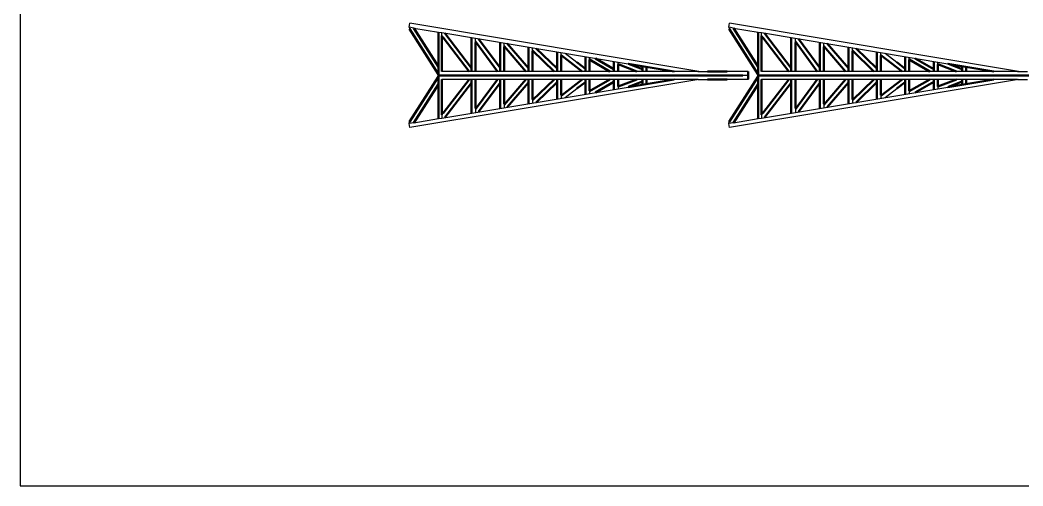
# Model space of a CAD drawing. Header units: centimetres. Extents: x 101 to 201, y 97 to 167.
# Drawn here: x 100.86 to 117.89, y 97.08 to 104.98 of the extents above; entities that cross this region are included whole.
import ezdxf

# ---------------------------------------------------------------- set-up
doc = ezdxf.new("R2010")
doc.units = ezdxf.units.CM
for name, color, linetype in [('corte', 1, 'Continuous'), ('grabado', 5, 'Continuous'), ('modulos alternativos', 10, 'Continuous')]:
    doc.layers.add(name, color=color, linetype=linetype)

msp = doc.modelspace()

# ---------------------------------------------------------------- linework, layer by layer
at = {"layer": 'corte'}
for p, q in [((107.464, 104.858), (107.476, 104.925)), ((112.38, 104.108), (107.476, 104.925)), ((112.893, 104.858), (112.905, 104.925)), ((117.809, 104.108), (112.905, 104.925)), ((107.465, 104.856), (107.465, 104.856)), ((107.465, 104.856), (107.471, 104.829)), ((112.894, 104.856), (112.894, 104.856)), ((112.894, 104.856), (112.9, 104.829)), ((107.961, 104.057), (107.961, 104.062)), ((109.446, 104.108), (109.435, 104.108)), ((109.56, 104.108), (109.557, 104.108)), ((112.363, 104.108), (112.532, 104.108)), ((113.218, 104.108), (112.861, 104.108)), ((113.218, 104.039), (113.13, 104.039)), ((113.218, 104.105), (113.218, 104.108)), ((113.218, 104.042), (113.218, 104.036)), ((113.39, 104.057), (113.39, 104.062)), ((114.875, 104.108), (114.864, 104.108)), ((114.989, 104.108), (114.986, 104.108)), ((117.792, 104.108), (117.961, 104.108)), ((112.38, 103.971), (107.476, 103.153)), ((107.961, 104.021), (107.961, 104.016)), ((109.446, 103.971), (109.435, 103.971)), ((109.56, 103.971), (109.557, 103.971)), ((112.363, 103.971), (112.532, 103.971)), ((113.218, 103.971), (112.861, 103.971)), ((117.809, 103.971), (112.905, 103.153)), ((113.218, 103.973), (113.218, 103.971)), ((113.39, 104.021), (113.39, 104.016)), ((114.875, 103.971), (114.864, 103.971)), ((114.989, 103.971), (114.986, 103.971)), ((117.792, 103.971), (117.961, 103.971)), ((107.476, 103.153), (107.464, 103.221)), ((107.465, 103.223), (107.471, 103.249)), ((107.465, 103.223), (107.465, 103.223)), ((112.905, 103.153), (112.893, 103.221)), ((112.894, 103.223), (112.9, 103.249)), ((112.894, 103.223), (112.894, 103.223))]:
    msp.add_line(p, q, dxfattribs=at)
at = {"layer": 'corte', "lineweight": 50}
for p, q in [((107.471, 104.829), (107.961, 104.057)), ((112.9, 104.829), (113.39, 104.057)), ((107.961, 104.057), (107.961, 104.021)), ((107.961, 104.039), (113.13, 104.039)), ((112.532, 104.108), (112.861, 104.108)), ((113.218, 103.973), (113.218, 104.105)), ((113.39, 104.057), (113.39, 104.021)), ((113.39, 104.039), (118.559, 104.039)), ((107.471, 103.249), (107.961, 104.021)), ((112.532, 103.971), (112.861, 103.971)), ((112.9, 103.249), (113.39, 104.021))]:
    msp.add_line(p, q, dxfattribs=at)
at = {"layer": 'grabado'}
for p, q in [((107.544, 104.842), (107.465, 104.856)), ((107.544, 104.842), (107.961, 104.773)), ((107.961, 104.773), (108.018, 104.765)), ((108.018, 104.71), (108.018, 104.765)), ((108.018, 104.765), (111.181, 104.238)), ((108.068, 104.757), (108.07, 104.755)), ((112.973, 104.842), (112.894, 104.856)), ((112.973, 104.842), (113.39, 104.773)), ((113.39, 104.773), (113.447, 104.765)), ((113.447, 104.71), (113.447, 104.765)), ((113.447, 104.765), (116.61, 104.238)), ((113.497, 104.757), (113.499, 104.755)), ((108.018, 104.71), (108.041, 104.68)), ((108.524, 104.679), (108.524, 104.681)), ((108.593, 104.596), (108.593, 104.669)), ((108.642, 104.661), (108.643, 104.659)), ((109.008, 104.598), (109.008, 104.6)), ((109.077, 104.523), (109.077, 104.589)), ((109.129, 104.58), (109.131, 104.578)), ((113.447, 104.71), (113.47, 104.68)), ((113.953, 104.679), (113.953, 104.681)), ((114.022, 104.596), (114.022, 104.669)), ((114.071, 104.661), (114.072, 104.659)), ((114.437, 104.598), (114.437, 104.6)), ((114.506, 104.523), (114.506, 104.589)), ((114.558, 104.58), (114.56, 104.578)), ((109.492, 104.518), (109.492, 104.52)), ((109.56, 104.45), (109.56, 104.508)), ((109.62, 104.498), (109.622, 104.496)), ((109.975, 104.437), (109.975, 104.439)), ((110.044, 104.376), (110.044, 104.428)), ((110.115, 104.416), (110.314, 104.263)), ((114.921, 104.518), (114.921, 104.52)), ((114.989, 104.45), (114.989, 104.508)), ((115.049, 104.498), (115.051, 104.496)), ((115.404, 104.437), (115.404, 104.439)), ((115.473, 104.376), (115.473, 104.428)), ((115.544, 104.416), (115.743, 104.263)), ((110.459, 104.357), (110.459, 104.359)), ((110.527, 104.301), (110.527, 104.347)), ((110.624, 104.331), (110.628, 104.328)), ((110.942, 104.276), (110.942, 104.278)), ((111.011, 104.225), (111.011, 104.266)), ((111.181, 104.238), (111.19, 104.235)), ((115.888, 104.357), (115.888, 104.359)), ((115.956, 104.301), (115.956, 104.347)), ((116.053, 104.331), (116.057, 104.328)), ((116.371, 104.276), (116.371, 104.278)), ((116.44, 104.225), (116.44, 104.266)), ((116.61, 104.238), (116.619, 104.235)), ((108.018, 104.105), (108.018, 104.108)), ((109.435, 104.108), (108.018, 104.108)), ((112.363, 104.108), (109.446, 104.108)), ((113.447, 104.105), (113.447, 104.108)), ((114.864, 104.108), (113.447, 104.108)), ((117.792, 104.108), (114.875, 104.108)), ((108.018, 103.973), (108.018, 103.971)), ((109.435, 103.971), (108.018, 103.971)), ((112.363, 103.971), (109.446, 103.971)), ((113.447, 103.973), (113.447, 103.971)), ((114.864, 103.971), (113.447, 103.971)), ((117.792, 103.971), (114.875, 103.971)), ((108.018, 103.313), (111.181, 103.84)), ((110.044, 103.703), (110.044, 103.651)), ((110.115, 103.663), (110.314, 103.816)), ((110.459, 103.722), (110.459, 103.72)), ((110.527, 103.778), (110.527, 103.731)), ((110.624, 103.748), (110.628, 103.75)), ((110.942, 103.802), (110.942, 103.801)), ((111.011, 103.853), (111.011, 103.812)), ((111.181, 103.84), (111.19, 103.844)), ((113.447, 103.313), (116.61, 103.84)), ((115.473, 103.703), (115.473, 103.651)), ((115.544, 103.663), (115.743, 103.816)), ((115.888, 103.722), (115.888, 103.72)), ((115.956, 103.778), (115.956, 103.731)), ((116.053, 103.748), (116.057, 103.75)), ((116.371, 103.802), (116.371, 103.801)), ((116.44, 103.853), (116.44, 103.812)), ((116.61, 103.84), (116.619, 103.844)), ((109.077, 103.555), (109.077, 103.49)), ((109.492, 103.561), (109.492, 103.559)), ((109.56, 103.629), (109.56, 103.57)), ((109.62, 103.58), (109.622, 103.582)), ((109.975, 103.641), (109.975, 103.639)), ((114.506, 103.555), (114.506, 103.49)), ((114.921, 103.561), (114.921, 103.559)), ((114.989, 103.629), (114.989, 103.57)), ((115.049, 103.58), (115.051, 103.582)), ((115.404, 103.641), (115.404, 103.639)), ((108.018, 103.369), (108.041, 103.399)), ((108.018, 103.369), (108.018, 103.313)), ((108.524, 103.4), (108.524, 103.398)), ((108.593, 103.482), (108.593, 103.409)), ((108.642, 103.417), (108.643, 103.419)), ((109.008, 103.48), (109.008, 103.478)), ((109.129, 103.498), (109.131, 103.501)), ((113.447, 103.369), (113.47, 103.399)), ((113.447, 103.369), (113.447, 103.313)), ((113.953, 103.4), (113.953, 103.398)), ((114.022, 103.482), (114.022, 103.409)), ((114.071, 103.417), (114.072, 103.419)), ((114.437, 103.48), (114.437, 103.478)), ((114.558, 103.498), (114.56, 103.501)), ((107.544, 103.236), (107.465, 103.223)), ((107.544, 103.236), (107.961, 103.306)), ((107.961, 103.306), (108.018, 103.313)), ((108.068, 103.322), (108.07, 103.324)), ((112.973, 103.236), (112.894, 103.223)), ((112.973, 103.236), (113.39, 103.306)), ((113.39, 103.306), (113.447, 103.313)), ((113.497, 103.322), (113.499, 103.324))]:
    msp.add_line(p, q, dxfattribs=at)
at = {"layer": 'grabado', "lineweight": 50}
for p, q in [((107.544, 104.842), (107.961, 104.185)), ((107.961, 104.062), (107.961, 104.773)), ((108.07, 104.755), (108.524, 104.164)), ((112.973, 104.842), (113.39, 104.185)), ((113.39, 104.062), (113.39, 104.773)), ((113.499, 104.755), (113.953, 104.164)), ((108.018, 104.108), (108.018, 104.71)), ((108.041, 104.68), (108.481, 104.108)), ((108.524, 104.679), (108.524, 104.108)), ((108.593, 104.612), (108.965, 104.108)), ((108.593, 104.108), (108.593, 104.596)), ((108.643, 104.659), (109.008, 104.166)), ((109.008, 104.598), (109.008, 104.108)), ((109.131, 104.578), (109.492, 104.16)), ((113.447, 104.108), (113.447, 104.71)), ((113.47, 104.68), (113.91, 104.108)), ((113.953, 104.679), (113.953, 104.108)), ((114.022, 104.612), (114.394, 104.108)), ((114.022, 104.108), (114.022, 104.596)), ((114.072, 104.659), (114.437, 104.166)), ((114.437, 104.598), (114.437, 104.108)), ((114.56, 104.578), (114.921, 104.16)), ((109.077, 104.536), (109.446, 104.108)), ((109.077, 104.108), (109.077, 104.523)), ((109.492, 104.518), (109.492, 104.108)), ((109.56, 104.461), (109.926, 104.108)), ((109.56, 104.108), (109.56, 104.45)), ((109.622, 104.496), (109.975, 104.155)), ((109.975, 104.437), (109.975, 104.108)), ((110.044, 104.384), (110.403, 104.108)), ((110.044, 104.108), (110.044, 104.376)), ((114.506, 104.536), (114.875, 104.108)), ((114.506, 104.108), (114.506, 104.523)), ((114.921, 104.518), (114.921, 104.108)), ((114.989, 104.461), (115.355, 104.108)), ((114.989, 104.108), (114.989, 104.45)), ((115.051, 104.496), (115.404, 104.155)), ((115.404, 104.437), (115.404, 104.108)), ((115.473, 104.384), (115.832, 104.108)), ((115.473, 104.108), (115.473, 104.376)), ((110.314, 104.263), (110.459, 104.151)), ((110.459, 104.357), (110.459, 104.108)), ((110.527, 104.308), (110.874, 104.108)), ((110.527, 104.108), (110.527, 104.301)), ((110.628, 104.328), (110.942, 104.147)), ((110.942, 104.276), (110.942, 104.108)), ((111.011, 104.23), (111.33, 104.108)), ((111.011, 104.108), (111.011, 104.225)), ((111.181, 104.238), (111.963, 104.108)), ((111.19, 104.235), (111.426, 104.145)), ((115.743, 104.263), (115.888, 104.151)), ((115.888, 104.357), (115.888, 104.108)), ((115.956, 104.308), (116.303, 104.108)), ((115.956, 104.108), (115.956, 104.301)), ((116.057, 104.328), (116.371, 104.147)), ((116.371, 104.276), (116.371, 104.108)), ((116.44, 104.23), (116.759, 104.108)), ((116.44, 104.108), (116.44, 104.225)), ((116.61, 104.238), (117.392, 104.108)), ((116.619, 104.235), (116.855, 104.145)), ((111.426, 104.197), (111.426, 104.108)), ((111.494, 104.108), (111.494, 104.186)), ((116.855, 104.197), (116.855, 104.108)), ((116.923, 104.108), (116.923, 104.186)), ((107.544, 103.236), (107.961, 103.893)), ((107.961, 104.016), (107.961, 103.306)), ((108.018, 103.971), (108.018, 103.369)), ((108.041, 103.399), (108.481, 103.971)), ((108.07, 103.324), (108.524, 103.914)), ((108.524, 103.971), (108.524, 103.4)), ((108.593, 103.971), (108.593, 103.482)), ((108.593, 103.467), (108.965, 103.971)), ((108.643, 103.419), (109.008, 103.913)), ((109.008, 103.971), (109.008, 103.48)), ((109.077, 103.971), (109.077, 103.555)), ((109.077, 103.542), (109.446, 103.971)), ((109.131, 103.501), (109.492, 103.918)), ((109.492, 103.971), (109.492, 103.561)), ((109.56, 103.971), (109.56, 103.629)), ((109.56, 103.618), (109.926, 103.971)), ((109.622, 103.582), (109.975, 103.923)), ((109.975, 103.971), (109.975, 103.641)), ((110.044, 103.971), (110.044, 103.703)), ((110.044, 103.694), (110.403, 103.971)), ((110.314, 103.816), (110.459, 103.927)), ((110.459, 103.971), (110.459, 103.722)), ((110.527, 103.771), (110.874, 103.971)), ((110.527, 103.971), (110.527, 103.778)), ((110.628, 103.75), (110.942, 103.931)), ((110.942, 103.971), (110.942, 103.802)), ((111.011, 103.971), (111.011, 103.853)), ((111.011, 103.849), (111.33, 103.971)), ((111.181, 103.84), (111.963, 103.971)), ((111.19, 103.844), (111.426, 103.934)), ((111.426, 103.971), (111.426, 103.881)), ((111.494, 103.971), (111.494, 103.893)), ((112.973, 103.236), (113.39, 103.893)), ((113.39, 104.016), (113.39, 103.306)), ((113.447, 103.971), (113.447, 103.369)), ((113.47, 103.399), (113.91, 103.971)), ((113.499, 103.324), (113.953, 103.914)), ((113.953, 103.971), (113.953, 103.4)), ((114.022, 103.971), (114.022, 103.482)), ((114.022, 103.467), (114.394, 103.971)), ((114.072, 103.419), (114.437, 103.913)), ((114.437, 103.971), (114.437, 103.48)), ((114.506, 103.971), (114.506, 103.555)), ((114.506, 103.542), (114.875, 103.971)), ((114.56, 103.501), (114.921, 103.918)), ((114.921, 103.971), (114.921, 103.561)), ((114.989, 103.971), (114.989, 103.629)), ((114.989, 103.618), (115.355, 103.971)), ((115.051, 103.582), (115.404, 103.923)), ((115.404, 103.971), (115.404, 103.641)), ((115.473, 103.971), (115.473, 103.703)), ((115.473, 103.694), (115.832, 103.971)), ((115.743, 103.816), (115.888, 103.927)), ((115.888, 103.971), (115.888, 103.722)), ((115.956, 103.771), (116.303, 103.971)), ((115.956, 103.971), (115.956, 103.778)), ((116.057, 103.75), (116.371, 103.931)), ((116.371, 103.971), (116.371, 103.802)), ((116.44, 103.971), (116.44, 103.853)), ((116.44, 103.849), (116.759, 103.971)), ((116.61, 103.84), (117.392, 103.971)), ((116.619, 103.844), (116.855, 103.934)), ((116.855, 103.971), (116.855, 103.881)), ((116.923, 103.971), (116.923, 103.893))]:
    msp.add_line(p, q, dxfattribs=at)
at = {"layer": 'modulos alternativos'}
msp.add_lwpolyline([(100.859, 97.076), (200.859, 97.076), (200.859, 167.076), (100.859, 167.076)], close=True, dxfattribs=at)

doc.saveas('drawing.dxf')
